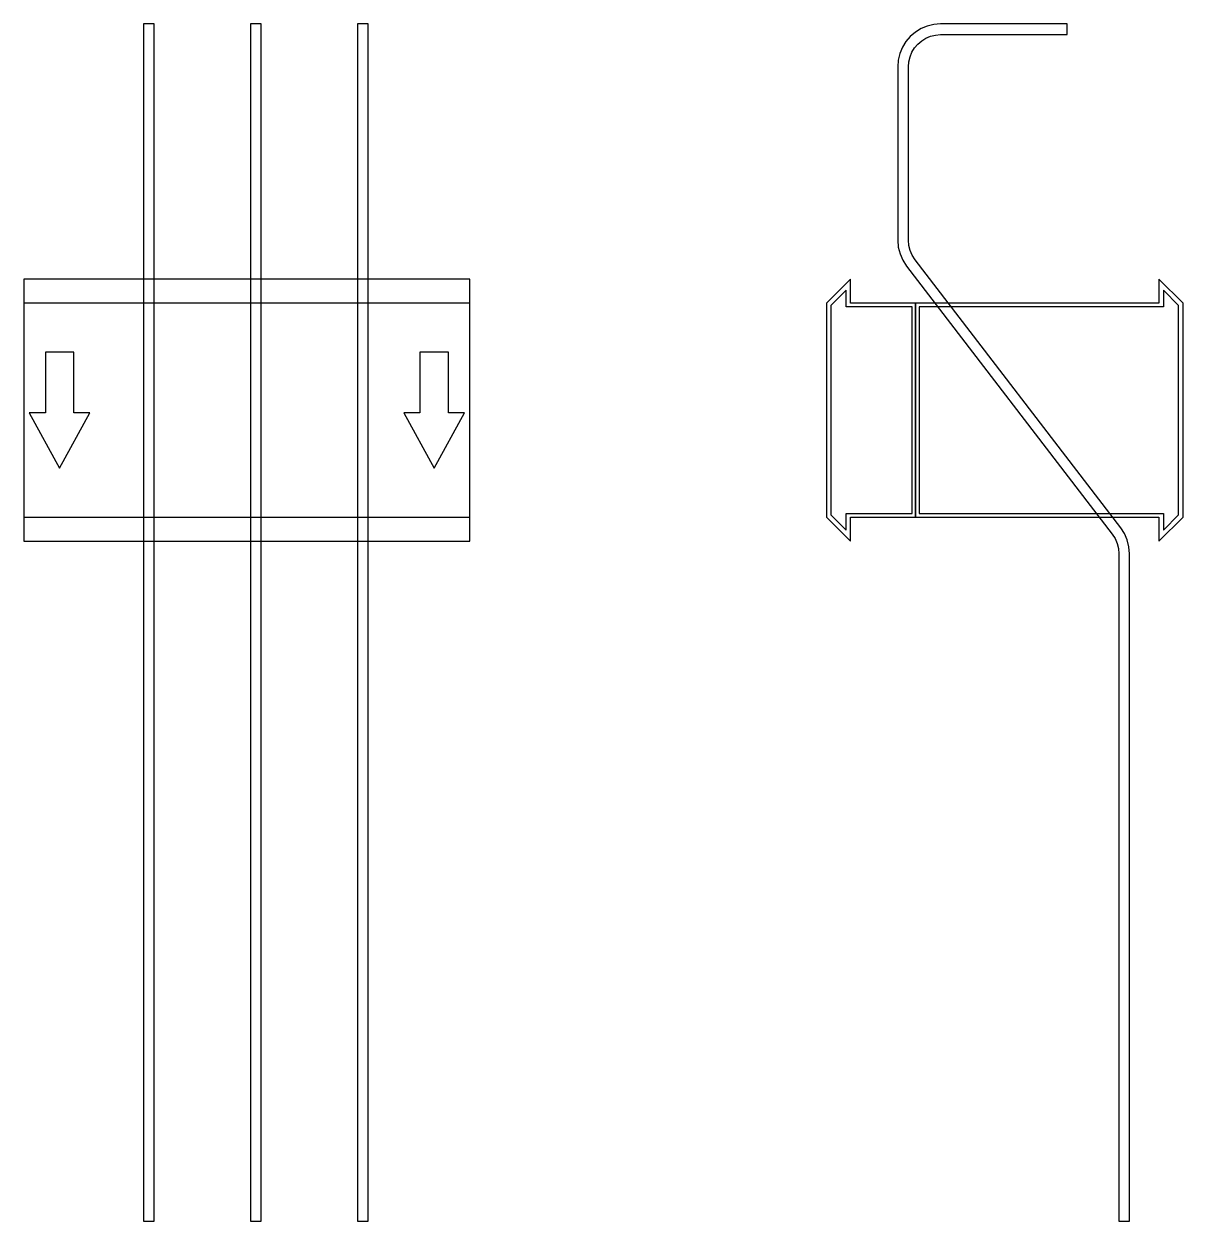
# Model space of a CAD drawing. Extents: x 0 to 650, y -455 to 217.
import ezdxf

# ---------------------------------------------------------------- set-up
doc = ezdxf.new("R2010")
doc.units = 0
doc.layers.add('Halfen', color=7, linetype='CONTINUOUS')

msp = doc.modelspace()

# ---------------------------------------------------------------- linework, layer by layer
at = {"layer": 'Halfen', "color": 7}
for points in [[(73, -454.728), (73, 216.629), (67, 216.629), (67, -454.728)], [(133, -454.728), (133, 216.629), (127, 216.629), (127, -454.728)], [(193, -454.728), (193, 216.629), (187, 216.629), (187, -454.728)], [(620, -454.728), (620, -80.478), (619.679, -76.568), (618.726, -72.763), (617.166, -69.164), (615.04, -65.868), (499.72, 84.421), (498.125, 86.894), (496.955, 89.593), (496.24, 92.447), (496, 95.379), (496, 192.629), (496.222, 195.445), (496.881, 198.191), (497.962, 200.801), (499.438, 203.209), (501.272, 205.357), (503.42, 207.191), (505.828, 208.667), (508.438, 209.748), (511.184, 210.407), (514, 210.629), (585, 210.629), (585, 216.629), (514, 216.629), (510.246, 216.333), (506.584, 215.454), (503.104, 214.013), (499.893, 212.045), (497.029, 209.599), (494.584, 206.736), (492.616, 203.525), (491.175, 200.045), (490.295, 196.383), (490, 192.629), (490, 95.379), (490.321, 91.47), (491.274, 87.665), (492.834, 84.066), (494.96, 80.769), (610.28, -69.52), (611.875, -71.993), (613.045, -74.692), (613.76, -77.546), (614, -80.478), (614, -454.728)], [(0, -73.5), (250, -73.5), (250, 73.5), (0, 73.5)], [(500, -60), (500, 60), (463.5, 60), (463.5, 73.5), (450, 60), (450, -60), (463.5, -73.5), (463.5, -60)], [(498, -58), (498, 58), (461, 58), (461, 67.25), (452.5, 58.75), (452.5, -58.75), (461, -67.25), (461, -58)], [(650, -60), (650, 60), (636.5, 73.5), (636.5, 60), (500, 60), (500, -60), (636.5, -60), (636.5, -73.5)], [(647.5, -58.75), (647.5, 58.75), (639, 67.25), (639, 58), (502, 58), (502, -58), (639, -58), (639, -67.25)], [(0, -60), (250, -60), (250, 60), (0, 60)], [(20, -32.5), (37, -1.5), (28, -1.5), (28, 32.5), (12, 32.5), (12, -1.5), (3, -1.5)], [(230, -32.5), (247, -1.5), (238, -1.5), (238, 32.5), (222, 32.5), (222, -1.5), (213, -1.5)]]:
    msp.add_lwpolyline(points, close=True, dxfattribs=at)

doc.saveas('drawing.dxf')
